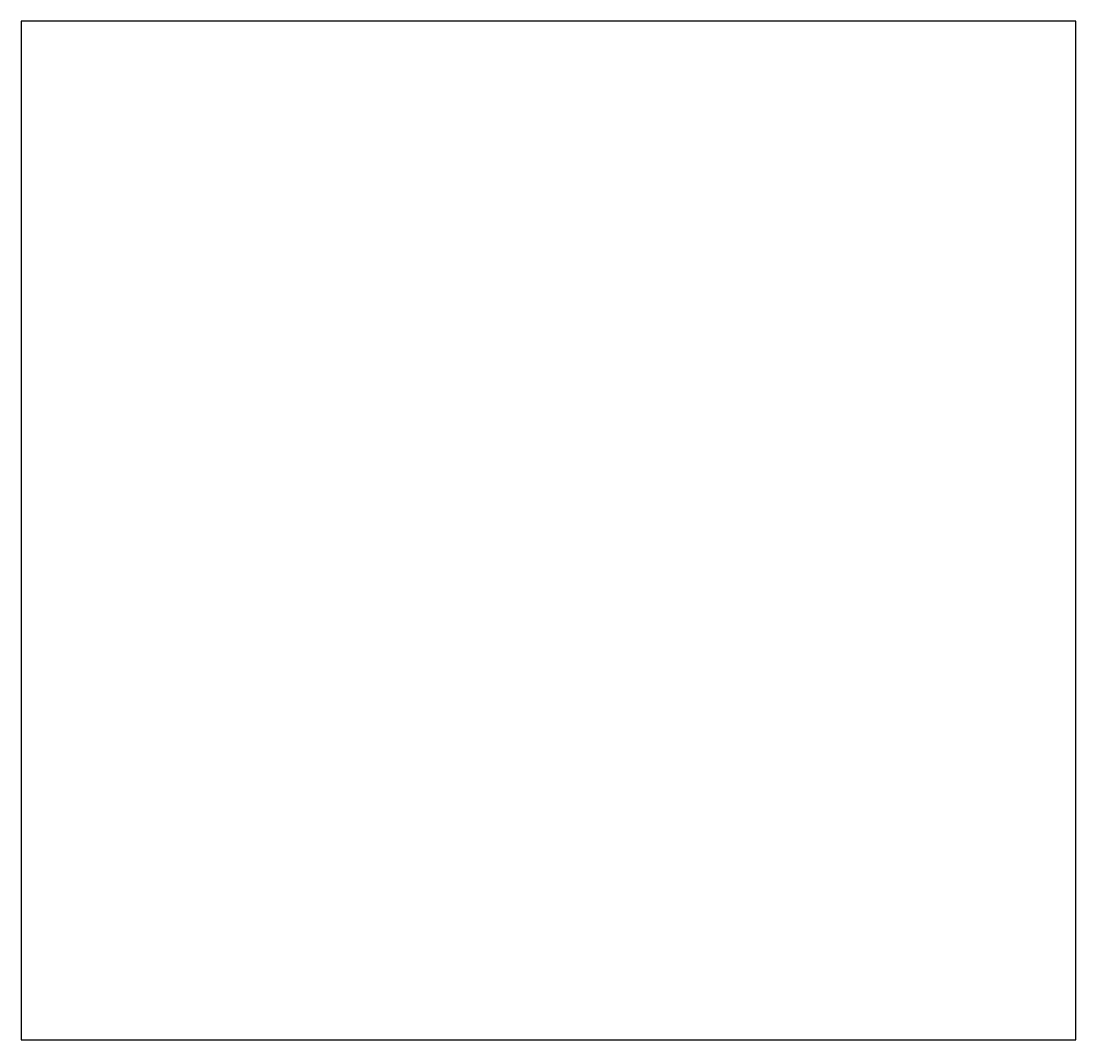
# Model space of a CAD drawing. Extents: x -12.4 to 55.1, y -12.4 to 52.8.
import ezdxf

# ---------------------------------------------------------------- set-up
doc = ezdxf.new("R2010")
doc.units = 0
doc.layers.get('0').update_dxf_attribs({"linetype": 'CONTINUOUS'})

msp = doc.modelspace()

# ---------------------------------------------------------------- linework, layer by layer
msp.add_lwpolyline([(-12.4, -12.4), (55.1, -12.4), (55.1, 52.8), (-12.4, 52.8)], close=True)

doc.saveas('drawing.dxf')
